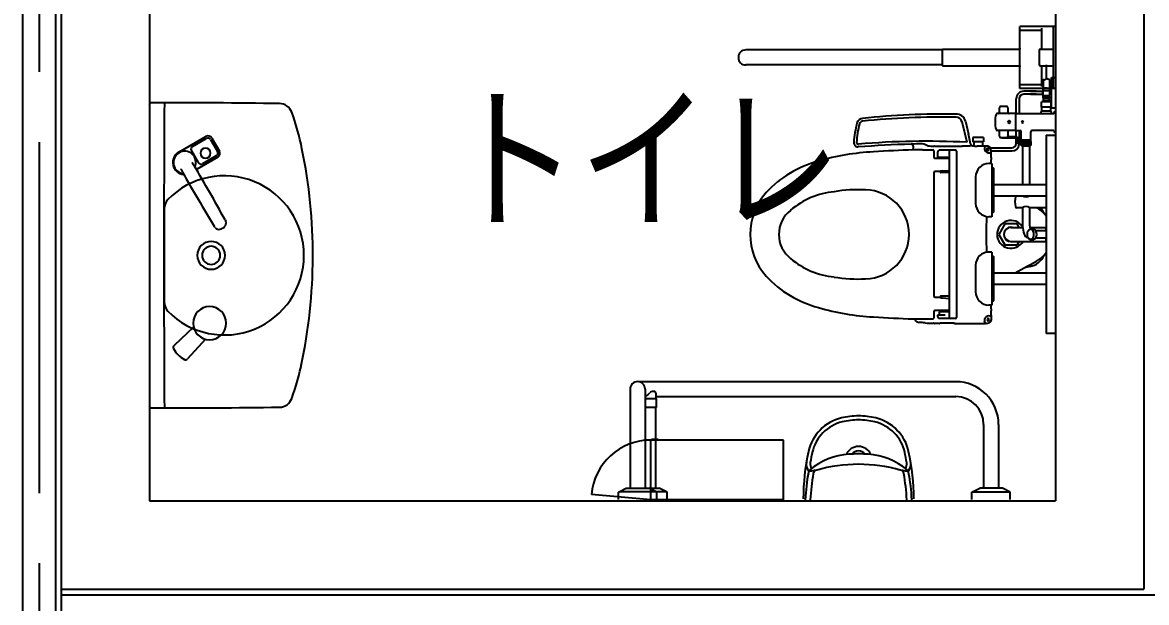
# Model space of a CAD drawing. Extents: x -119186 to 98821, y 1814 to 147180.
# Drawn here: x 15672 to 18215, y 32533 to 33844 of the extents above; entities that cross this region are included whole.
import ezdxf
from ezdxf.enums import TextEntityAlignment as Align

# ---------------------------------------------------------------- set-up
doc = ezdxf.new("R2010")
doc.units = 0
doc.header["$LTSCALE"] = 12.7
doc.header["$MEASUREMENT"] = 0
doc.linetypes.add('CENTER', pattern=[2, 1.25, -0.25, 0.25, -0.25])
for name, color, linetype in [('80_SHELL_TEXT', 7, 'CONTINUOUS'), ('A_建築（什器）', 8, 'CONTINUOUS'), ('A_建築（新設・仕上げ）', 2, 'CONTINUOUS'), ('A_建築（軽鉄下地）', 8, 'CONTINUOUS'), ('A_通り芯', 8, 'CENTER')]:
    doc.layers.add(name, color=color, linetype=linetype)
doc.styles.get("Standard").update_dxf_attribs({"font": 'txt', "bigfont": 'BIGFONT.SHX'})

msp = doc.modelspace()

# ---------------------------------------------------------------- linework, layer by layer
at = {"layer": 'A_建築（什器）', "color": 8}
for p, q in [((15959.13, 35012.64), (15959.13, 32762.64)), ((18009.13, 35012.64), (18009.13, 32762.64)), ((17928.65, 33695.13, 650), (17928.65, 33835.13, 650)), ((18008.65, 33835.13, 650), (17928.65, 33835.13, 650)), ((18004.65, 33695.13, 650), (18004.65, 33835.13, 650)), ((17978.65, 33826.13, 650), (17928.65, 33826.13, 650)), ((17978.65, 33784.13, 650), (17978.65, 33831.13, 650)), ((17753.65, 33782.13, 650), (17308.65, 33782.13, 650)), ((17753.65, 33746.13, 650), (17753.65, 33784.13, 650)), ((17753.65, 33784.13, 650), (17926.65, 33784.13, 650)), ((17926.65, 33784.13, 650), (17928.65, 33786.13, 650)), ((17928.65, 33784.13, 650), (17926.65, 33784.13, 650)), ((17928.65, 33786.13, 650), (17928.65, 33784.13, 650)), ((17972.65, 33781.13, 650), (17972.65, 33749.13, 650)), ((17975.65, 33784.13, 650), (18004.65, 33784.13, 650)), ((17753.65, 33748.13, 650), (17308.65, 33748.13, 650)), ((17753.65, 33746.13, 650), (17928.65, 33746.13, 650)), ((17928.65, 33744.13, 650), (17926.65, 33746.13, 650)), ((17926.65, 33746.13, 650), (17928.65, 33746.13, 650)), ((17928.65, 33746.13, 650), (17928.65, 33744.13, 650)), ((17975.65, 33746.13, 650), (18004.65, 33746.13, 650)), ((17978.65, 33699.13, 650), (17978.65, 33746.13, 650)), ((17988.66, 33716.3, 600), (17988.66, 33748.62, 600)), ((17981.36, 33715.9, 600), (17981.36, 33690.66, 600)), ((17981.36, 33715.9, 600), (17985.87, 33714.42, 600)), ((17985.87, 33714.42, 600), (17990.78, 33717.73, 600)), ((17990.78, 33717.73, 600), (17995.96, 33715.52, 600)), ((17995.96, 33715.52, 600), (17995.96, 33690.66, 600)), ((18000.65, 33650.13, -380), (18000.65, 33720.13, -380)), ((18000.65, 33720.13, -380), (18008.65, 33720.13, -380)), ((17928.65, 33704.13, 650), (17978.65, 33704.13, 650)), ((18008.65, 33695.13, 650), (17928.65, 33695.13, 650)), ((17965.57, 33688.53, 385), (17937.45, 33688.53, 385)), ((17965.57, 33681.73, 385), (17937.45, 33681.73, 385)), ((17953.05, 33688.53, -10), (17981.15, 33688.53, -10)), ((17953.05, 33681.73, -10), (17981.15, 33681.73, -10)), ((17980.59, 33690.66, 600), (17996.72, 33690.66, 600)), ((17980.59, 33680.95, 600), (17980.59, 33690.66, 600)), ((17981.15, 33696.81, -380), (18000.65, 33695.63, -380)), ((17981.15, 33673.45, -380), (17981.15, 33696.81, -380)), ((17982.32, 33676.65, 600), (17982.32, 33679.28, 600)), ((17982.32, 33679.28, 600), (17994.99, 33679.28, 600)), ((17994.99, 33676.65, 600), (17994.99, 33679.28, 600)), ((17996.72, 33680.95, 600), (17996.72, 33690.66, 600)), ((17920.65, 33638.14, 385), (17920.65, 33671.73, 385)), ((17927.45, 33671.73, 385), (17927.45, 33638.14, 385)), ((17999.63, 33664.66, 600), (17977.69, 33664.66, 600)), ((17977.69, 33652.66, 600), (17977.69, 33664.66, 600)), ((18000.65, 33674.63, -380), (17981.15, 33673.45, -380)), ((17981.49, 33667.32, 600), (17981.49, 33664.66, 600)), ((17981.49, 33667.32, 600), (17995.82, 33667.32, 600)), ((17982.24, 33670.49, 600), (17982.24, 33672.09, 600)), ((17982.24, 33672.09, 600), (17995.07, 33672.09, 600)), ((17995.07, 33670.49, 600), (17995.07, 33672.09, 600)), ((17995.82, 33667.32, 600), (17995.82, 33664.66, 600)), ((17999.63, 33652.66, 600), (17999.63, 33664.66, 600)), ((17919.65, 33638.13, 600), (17877.31, 33638.13, 600)), ((17919.65, 33638.14, 600), (18004.15, 33638.14, 600)), ((17919.65, 33600.12, 600), (17919.65, 33638.14, 600)), ((17976.66, 33641.49, 600), (17978.16, 33644.08, 600)), ((17976.66, 33638.14, 600), (17976.66, 33641.49, 600)), ((17999.63, 33652.66, 600), (17977.69, 33652.66, 600)), ((17978.16, 33644.08, 600), (17999.13, 33644.08, 600)), ((17978.18, 33644.08, 600), (17978.18, 33652.66, 600)), ((17999.13, 33644.08, 600), (17999.13, 33652.66, 600)), ((18000.66, 33641.49, 600), (17999.16, 33644.08, 600)), ((18008.65, 33650.13, -380), (18000.65, 33650.13, -380)), ((18000.66, 33638.14, 600), (18000.66, 33641.49, 600)), ((18008.65, 33642.13, 600), (18008.15, 33642.13, 600)), ((17797.57, 33620.28, 385), (17808.4, 33573.39, 385)), ((17805.46, 33621.02, 385), (17812.59, 33591.48, 385)), ((16025.15, 33551.01, 175), (16086.64, 33586.51, 175)), ((16056.41, 33563.86, 175), (16087.59, 33581.86, 175)), ((16097.15, 33579.3, 175), (16112.65, 33552.45, 175)), ((16100.3, 33582.85, 175), (16117.3, 33553.4, 175)), ((17812.71, 33589.96, 385), (17812.6, 33589.26, 385)), ((17812.6, 33589.26, 385), (17816.43, 33570.69, 385)), ((17822.13, 33584.13, 385), (17822.13, 33574.13, 385)), ((17846.13, 33584.13, 385), (17822.13, 33584.13, 385)), ((17846.13, 33584.13, 385), (17846.13, 33574.13, 385)), ((17919.65, 33600.13, 600), (17877.31, 33600.13, 600)), ((17890.65, 33583.13, 600), (17919.65, 33583.13, 600)), ((17901.79, 33586.13, 600), (17919.65, 33586.13, 600)), ((17919.65, 33600.12, 600), (17928.65, 33600.12, 600)), ((17920.65, 33586.05, 385), (17920.65, 33600.12, 385)), ((17920.65, 33570.56, 385), (17920.65, 33582.96, 385)), ((17922.65, 33574.63, 600), (17922.65, 33580.13, 600)), ((17925.65, 33574.63, 600), (17925.65, 33580.13, 600)), ((17927.45, 33600.12, 385), (17927.45, 33571.88, 385)), ((17931.65, 33575.13, 600), (17931.65, 33597.12, 600)), ((17953.65, 33578.13, 600), (17931.65, 33578.13, 600)), ((17941.15, 33575.13, 600), (17941.15, 33578.13, 600)), ((17944.15, 33578.13, 600), (17944.15, 33575.13, 600)), ((17953.65, 33575.13, 600), (17953.65, 33597.12, 600)), ((18004.15, 33600.12, 600), (17956.65, 33600.12, 600)), ((17988.65, 33589.13, 1400), (18008.65, 33589.13, 1400)), ((17988.65, 33589.13, 1400), (17988.65, 33141.13, 1400)), ((18008.65, 33596.13, 600), (18008.15, 33596.13, 600)), ((16053.85, 33554.3, 175), (16069.35, 33527.45, 175)), ((17687.55, 33556.14, 385), (17687.85, 33563.58, 385)), ((17708.29, 33556.3, 385), (17731.89, 33556.3, 385)), ((17720.98, 33564.28, 385), (17715.57, 33567.41, 385)), ((17734.03, 33554.26, 385), (17734.01, 33539.97, 385)), ((17735.6, 33564.63, 385), (17798.04, 33564.55, 385)), ((17783.47, 33555.13, 385), (17746.47, 33555.13, 385)), ((17768.47, 33552.13, 385), (17768.47, 33178.13, 385)), ((17785.47, 33553.13, 385), (17785.47, 33177.13, 385)), ((17814.48, 33564.51, 385), (17798.04, 33564.55, 385)), ((17821.37, 33564.94, 385), (17814.48, 33564.51, 385)), ((17821.83, 33565.39, 385), (17821.42, 33564.97, 385)), ((17846.13, 33574.13, 385), (17822.13, 33574.13, 385)), ((17824.43, 33574.13, 385), (17824.43, 33564.97, 385)), ((17851.57, 33564.6, 385), (17832.49, 33564.72, 385)), ((17843.83, 33574.13, 385), (17843.83, 33564.65, 385)), ((17849.5, 33563.21, 385), (17848.67, 33560.11, 385)), ((17861.81, 33560.56, 385), (17910.65, 33560.56, 385)), ((17863.55, 33547.01, 385), (17863.47, 33554.01, 385)), ((17863.47, 33553.76, 385), (17910.65, 33553.76, 385)), ((17931.65, 33571.63, 600), (17928.65, 33571.63, 600)), ((17931.65, 33568.63, 600), (17928.65, 33568.63, 600)), ((17931.65, 33575.13, 600), (17953.65, 33575.13, 600)), ((17931.66, 33573.63, 600), (17953.65, 33573.63, 600)), ((17931.66, 33573.63, 600), (17931.66, 33566.63, 600)), ((17931.66, 33570.63, 600), (17953.66, 33570.65, 600)), ((17933.66, 33564.63, 600), (17931.66, 33566.63, 600)), ((17931.66, 33566.63, 600), (17953.66, 33566.63, 600)), ((17932, 33575.13, 600), (17932, 33573.63, 600)), ((17951.66, 33564.63, 600), (17933.66, 33564.63, 600)), ((17934.6, 33564.63, 600), (17934.6, 33477.83, 600)), ((17941.15, 33570.63, 600), (17941.15, 33573.63, 600)), ((17944.15, 33573.63, 600), (17944.15, 33570.63, 600)), ((17950.7, 33564.63, 600), (17950.7, 33477.83, 600)), ((17953.66, 33566.63, 600), (17951.66, 33564.63, 600)), ((17953.3, 33575.13, 600), (17953.3, 33573.63, 600)), ((17953.65, 33573.63, 600), (17953.66, 33566.63, 600)), ((16113.64, 33539.74, 175), (16065.45, 33511.92, 175)), ((16110.09, 33542.89, 175), (16078.91, 33524.89, 175)), ((17736.61, 33537.24, 385), (17768.02, 33537.2, 385)), ((17742.47, 33551.13, 385), (17742.47, 33539.63, 385)), ((17765.47, 33538.63, 385), (17743.47, 33538.63, 385)), ((17862.8, 33550.5, 385), (17861.78, 33549.73, 385)), ((17863.99, 33545.52, 385), (17863.55, 33547.01, 385)), ((17864.16, 33540.68, 385), (17864.14, 33544.54, 385)), ((17734, 33504.16, 385), (17734.01, 33225.96, 385)), ((17749.07, 33507.22, 385), (17736.93, 33507.22, 385)), ((17749.08, 33505.88, 385), (17749.07, 33507.83, 385)), ((17768.47, 33504.95, 385), (17750.07, 33504.95, 385)), ((17753.84, 33508.5, 385), (17768.47, 33509.85, 385)), ((17865.65, 33525.13, 600), (17858.65, 33525.13, 600)), ((17865.65, 33525.13, 600), (17865.65, 33405.13, 600)), ((17865.65, 33515.13, 600), (17868.55, 33515.13, 600)), ((17865.65, 33515.13, 600), (17865.65, 33415.13, 600)), ((17868.85, 33514.83, 600), (17868.85, 33415.43, 600)), ((17828.65, 33495.13, 600), (17828.65, 33435.13, 600)), ((17868.85, 33477.83, 600), (17988.65, 33477.83, 600)), ((17868.85, 33452.43, 600), (17988.65, 33452.43, 600)), ((15993.13, 33208.95), (15993.13, 33426.3)), ((17934.15, 33425.13, 600), (17921.72, 33425.13, 600)), ((17934.6, 33425.46, 600), (17934.6, 33395.13, 600)), ((17950.7, 33425.46, 600), (17950.7, 33395.13, 600)), ((17950.7, 33425.46, 600), (17950.7, 33395.13, 600)), ((17988.65, 33425.13, 600), (17951.15, 33425.13, 600)), ((17865.65, 33405.13, 600), (17858.65, 33405.13, 600)), ((17865.65, 33415.13, 600), (17868.55, 33415.13, 600)), ((17894.8, 33389.13), (17880.94, 33365.13)), ((17922.51, 33389.13), (17894.8, 33389.13)), ((17908.65, 33381.01, 490), (17935.18, 33381.01, 490)), ((17927.2, 33381.01), (17922.51, 33389.13)), ((17951.41, 33381.01, 490), (17988.65, 33381.01, 490)), ((17959.85, 33377.63, 600), (17953.34, 33377.63, 600)), ((17987.65, 33381.01, 490), (17987.65, 33372.29, 490)), ((17880.94, 33365.13), (17894.8, 33341.13)), ((17908.65, 33349.26, 490), (17988.65, 33349.26, 490)), ((17927.2, 33349.26), (17922.51, 33341.13)), ((17953.34, 33352.63, 600), (17959.85, 33352.63, 600)), ((17973.66, 33373.18, 600), (17964.67, 33373.18, 600)), ((17964.67, 33357.08, 600), (17973.66, 33357.08, 600)), ((17983.98, 33373.18, 600), (17973.66, 33373.18, 600)), ((17973.66, 33357.08, 600), (17983.98, 33357.08, 600)), ((17987.65, 33357.97, 490), (17987.65, 33349.26, 490)), ((17865.65, 33325.13, 600), (17858.65, 33325.13, 600)), ((17865.65, 33325.13, 600), (17865.65, 33205.13, 600)), ((17894.8, 33341.13), (17922.51, 33341.13)), ((17865.65, 33315.13, 600), (17868.55, 33315.13, 600)), ((17865.65, 33315.13, 600), (17865.65, 33215.13, 600)), ((17868.85, 33314.83, 600), (17868.85, 33215.43, 600)), ((17828.65, 33295.13, 600), (17828.65, 33235.13, 600)), ((17868.85, 33277.83, 600), (17988.65, 33277.83, 600)), ((17951.72, 33292.32), (17939.5, 33289.8)), ((17868.85, 33252.43, 600), (17988.65, 33252.43, 600)), ((17736.77, 33223.06, 385), (17749.07, 33223.05, 385)), ((17749.08, 33224.38, 385), (17749.07, 33222.43, 385)), ((17768.47, 33225.31, 385), (17750.07, 33225.31, 385)), ((17753.84, 33221.76, 385), (17768.47, 33220.41, 385)), ((17865.65, 33205.13, 600), (17858.65, 33205.13, 600)), ((17865.65, 33215.13, 600), (17868.55, 33215.13, 600)), ((17708.29, 33173.96, 385), (17731.89, 33173.96, 385)), ((17734, 33190.01, 385), (17734.03, 33176, 385)), ((17754.47, 33193.05, 385), (17736.93, 33193.06, 385)), ((17759.47, 33182.13, 385), (17742.47, 33182.13, 385)), ((17742.47, 33182.13, 385), (17742.47, 33179.13, 385)), ((17768.47, 33190.13, 385), (17746.47, 33190.13, 385)), ((17746.47, 33190.13, 385), (17746.47, 33182.13, 385)), ((17783.47, 33175.13, 385), (17746.47, 33175.13, 385)), ((17768.47, 33193.13, 385), (17754.47, 33193.13, 385)), ((17754.47, 33193.13, 385), (17754.47, 33190.13, 385)), ((17861.78, 33180.53, 385), (17857.78, 33180.61, 385)), ((17863.61, 33179.15, 385), (17861.78, 33180.53, 385)), ((17864.36, 33176.23, 385), (17864.16, 33189.2, 385)), ((17864.24, 33172.95, 385), (17864.36, 33176.23, 385)), ((16058.85, 33155.06, 175), (16014.66, 33113.99, 175)), ((17733.89, 33164.27, 385), (17733.48, 33164.3, 385)), ((17734.33, 33164.22, 385), (17733.89, 33164.27, 385)), ((17734.95, 33163.89, 385), (17734.18, 33164.24, 385)), ((17746.62, 33163.68, 385), (17735.64, 33163.74, 385)), ((17748.39, 33164.14, 385), (17747.55, 33163.78, 385)), ((17779.07, 33164.08, 385), (17778.87, 33164.12, 385)), ((17779.72, 33163.76, 385), (17778.87, 33164.12, 385)), ((17779.91, 33163.72, 385), (17779.07, 33164.08, 385)), ((17782.4, 33163.65, 385), (17780.8, 33163.66, 385)), ((17850.15, 33165.39, 385), (17848.72, 33169.88, 385)), ((16086.09, 33127.82, 175), (16045.02, 33083.63, 175)), ((18008.65, 33141.13, 1400), (17988.65, 33141.13, 1400)), ((17783.66, 33032.03), (17065.5, 33032.03)), ((17046.66, 33015.13), (17046.66, 32791.13)), ((17080.66, 33015.13), (17080.66, 32791.13)), ((17106.59, 32993.63), (17080.66, 32993.63)), ((17105.58, 32993.63), (17105.65, 33003.81)), ((17105.61, 32998.23), (17783.66, 32998.23)), ((17106.59, 32973.63), (17106.59, 32993.63)), ((17106.59, 32973.63), (17080.66, 32973.63)), ((17104.09, 32973.63), (17104.09, 32791.13)), ((17846.76, 32935.13), (17846.76, 32791.13)), ((17880.56, 32935.13), (17880.56, 32791.13)), ((17393.66, 32900.13), (17093.66, 32900.13)), ((17093.66, 32765.13), (17093.66, 32900.13)), ((17095.46, 32902.37), (17110.46, 32902.37)), ((17095.46, 32900.13), (17095.46, 32902.37)), ((17110.46, 32900.13), (17095.46, 32900.13)), ((17110.46, 32902.37), (17110.46, 32900.13)), ((17393.66, 32765.13), (17393.66, 32900.13)), ((17020.16, 32782.34), (17038.16, 32791.13)), ((17038.16, 32791.13), (17112.59, 32791.13)), ((17107.16, 32782.34), (17089.16, 32791.13)), ((17130.59, 32782.34), (17112.59, 32791.13)), ((17820.16, 32782.34), (17838.16, 32791.13)), ((17889.16, 32791.13), (17838.16, 32791.13)), ((17907.16, 32782.34), (17889.16, 32791.13)), ((17093.66, 32765.13), (16959.17, 32776.9)), ((17020.16, 32765.33), (17020.16, 32782.34)), ((17104.35, 32782.83), (17022.96, 32782.83)), ((17393.66, 32765.13), (17093.66, 32765.13)), ((17127.78, 32782.83), (17106.16, 32782.83)), ((17107.16, 32765.33), (17107.16, 32782.34)), ((17130.59, 32765.33), (17130.59, 32782.34)), ((17820.16, 32765.33), (17820.16, 32782.34)), ((17822.97, 32782.83), (17904.35, 32782.83)), ((17907.16, 32765.33), (17907.16, 32782.34)), ((15959.13, 32762.64), (18009.13, 32762.64))]:
    msp.add_line(p, q, dxfattribs=at)
for centre, radius, start, end in [((17308.65, 33765.13, 650), 17, 90, 270), ((17975.65, 33781.13, 650), 3, 90, 180), ((17975.65, 33749.13, 650), 3, 180, 270), ((17937.45, 33671.73, 385), 16.8, 90, 180), ((17937.45, 33671.73, 385), 10, 90, 180), ((17987.37, 33686.25, 600), 8.61, 218.03501, 234.07003), ((17989.94, 33686.25, 600), 8.61, 305.92997, 321.96499), ((15963.65, 33657.63), 5, 90.07313, 180), ((15989.17, 13662.65), 20000, 89.243495, 90.073135), ((71611.35, 33317.62), 55619.69, 179.644601, 180.355399), ((16252.84, 33630.91), 30, 19.76537, 89.2435), ((17884.93, 33651.5, 600), 2.5, 92.09564, 175.55432), ((17892.15, 33454.13, 600), 200, 87.90436, 92.09564), ((17899.37, 33651.5, 600), 2.5, 4.44574, 87.90436), ((17983.52, 33674.35, 600), 2.6, 117.55562, 240.50836), ((17986.87, 33667.72, 600), 5.39, 149.03898, 184.19223), ((17993.79, 33674.35, 600), 2.6, 299.49164, 62.44438), ((17990.44, 33667.72, 600), 5.39, 355.80777, 30.96102), ((15716.42, 33438.15), 600, 11.58825, 19.76537), ((17754.74, 31971.24, 385), 1665.93, 88.98829, 96.27381), ((17752.28, 31922.55, 385), 1707.74, 88.922, 96.02858), ((17785.7, 33616.75, 385), 20.21, 12.19787, 94.405), ((17784.16, 33615.88, 385), 14.1, 16.60411, 88.99466), ((17939.66, 33619.13, 600), 67, 165.1781, 194.82175), ((17877.31, 33635.63, 600), 2.5, 90, 165.17822), ((17879.59, 33640.63, 600), 2.5, 270, 0.82324), ((18002.08, 33642.39, 600), 120, 175.55432, 180.82324), ((17782.23, 33642.39, 600), 120, 359.17676, 4.44562), ((17904.72, 33640.63, 600), 2.5, 179.17676, 270), ((18004.15, 33640.14, 600), 2, 270, 0), ((18008.15, 33640.13, 600), 2, 90, 180), ((17795.36, 33555.98, 385), 243.08, 165.43548, 175.96229), ((17773.19, 33560.25, 385), 214.4, 165.24886, 176.65358), ((17574.29, 33612.28, 385), 15, 96.15213, 160.61976), ((17574.59, 33611.66, 385), 9.3, 100.29645, 160.00292), ((17904.65, 33619.13, 600), 3.1, 0, 180), ((17904.65, 33619.13, 600), 3.1, 0, 180), ((17904.65, 33619.13, 600), 3.1, 180, 0), ((17904.65, 33619.13, 600), 3.1, 180, 0), ((17934.65, 33619.13, 600), 2, 0, 180), ((17934.65, 33619.13, 600), 2, 180, 0), ((16091.64, 33577.85, 175), 10, 30, 120), ((16091.09, 33575.8, 175), 7, 30, 120), ((17809.5, 33590.46, 385), 3.26, 351.23889, 18.33287), ((17877.31, 33602.63, 600), 2.5, 194.82162, 270), ((17879.59, 33597.63, 600), 2.5, 359.17676, 90), ((18002.08, 33595.87, 600), 120, 179.17676, 184.44565), ((17884.93, 33586.76, 600), 2.5, 184.44571, 267.90436), ((17892.15, 33784.13, 600), 200, 267.90436, 272.09564), ((17890.65, 33589.13, 600), 6, 235.417, 270), ((17899.37, 33586.76, 600), 2.5, 272.09564, 355.55426), ((17782.23, 33595.87, 600), 120, 355.48975, 355.55438), ((17782.23, 33595.87, 600), 120, 355.55438, 0.82324), ((17904.72, 33597.63, 600), 2.5, 90, 180.82324), ((17919.65, 33580.13, 600), 6, 0, 90), ((17919.65, 33580.13, 600), 3, 0, 90), ((17928.65, 33597.12, 600), 3, 0, 90), ((17956.65, 33597.12, 600), 3, 90, 180), ((18004.15, 33598.12, 600), 2, 0, 90), ((18008.15, 33598.13, 600), 2, 180, 270), ((16038.65, 33527.62, 175), 25.44, 336.8126, 263.34471), ((16059.91, 33557.8, 175), 7, 120, 210), ((16086, 33548.61, 175), 11.5, 90, 270), ((16086, 33548.61, 175), 11.5, 270, 90), ((16106.59, 33548.95, 175), 7, 300, 30), ((16108.64, 33548.4, 175), 10, 300, 30), ((15128.65, 33317.62), 1200, 348.00922, 11.58825), ((17562.85, 33572.67, 385), 9.98, 175.76032, 269.91287), ((17563.39, 33573.26, 385), 4.26, 186.64047, 272.70125), ((17723.15, 31597.35, 385), 1971.84, 91.1732, 94.65666), ((17717.99, 31785.07, 385), 1790.6, 87.10585, 94.94668), ((17780.05, 30701.96, 385), 2855.69, 91.85833, 93.66377), ((17682.86, 33563.79, 385), 5, 357.65629, 90.99447), ((17726.01, 32786.34, 385), 783.88, 91.43719, 93.08145), ((17707.6, 32302.05, 385), 1254.25, 89.96877, 90.92082), ((17706.36, 33552.2, 385), 17.78, 58.80172, 90.03185), ((17686.74, 31843.64, 385), 1720.97, 88.41388, 88.85988), ((17731.9, 33554.17, 385), 2.13, 2.39017, 90.34901), ((17735.95, 33562.53, 385), 2.13, 99.4085, 138.10696), ((17746.47, 33551.13, 385), 4, 90, 180), ((17771.47, 33552.13, 385), 3, 90, 180), ((17783.47, 33553.13, 385), 2, 0, 90), ((17822.38, 33571.93, 385), 6.07, 191.75457, 251.63056), ((17819.67, 33563.03, 385), 3.21, 51.98033, 75.74243), ((17822.96, 33567.22, 385), 2.11, 231.62475, 257.70149), ((17832.56, 33681.29, 385), 116.56, 265.05092, 269.96411), ((17860.23, 33559.9, 385), 11.57, 178.95592, 201.08916), ((17858.16, 33558.89, 385), 9.28, 199.88452, 262.7778), ((17852.02, 33540.98, 385), 23.63, 79.68301, 91.09927), ((17856.13, 33557.13, 385), 2.5, 0, 180), ((17856.13, 33557.13, 385), 2.5, 180, 0), ((17854.61, 33555.67, 385), 8.71, 35.68242, 79.13386), ((17851.62, 33554.5, 385), 11.85, 357.63434, 31.84956), ((17910.65, 33570.56, 385), 10, 270, 0), ((17910.65, 33570.56, 385), 16.8, 270, 353.90787), ((17928.65, 33574.63, 600), 6, 180, 270), ((17928.65, 33574.63, 600), 3, 180, 270), ((16038.65, 33527.62, 175), 27, 120, 265.31384), ((16052.75, 33524.76, 175), 4.07, 30.24244, 49.17276), ((15945.72, 33452.48, 175), 133.22, 31.04053, 33.91757), ((16075.41, 33530.95, 175), 7, 210, 300), ((17536.87, 33289.88, 385), 249.06, 104.91118, 137.01461), ((17626.39, 33005.71, 385), 546.85, 93.03311, 106.29348), ((17737.01, 33540.22, 385), 3.01, 184.6579, 262.5039), ((17743.47, 33539.63, 385), 1, 180, 270), ((17765.47, 33535.63, 385), 3, 0, 90), ((17859.21, 33604.58, 385), 54.94, 267.69418, 272.36827), ((19179.77, 33365.18, 385), 1327.11, 172.47703, 173.07743), ((17861.34, 33544.63, 385), 2.8, 358.13739, 18.47802), ((17848.07, 33540.5, 385), 16.09, 354.40339, 0.64795), ((16034.08, 33513.98, 175), 4.07, 190.82724, 209.75756), ((16150.2, 33570.54, 175), 133.22, 206.08243, 208.95947), ((19767.6, 35604.97, 175), 4283.46, 209.34131, 211.2401), ((12375.14, 31336.94, 175), 4283.46, 28.7599, 30.65869), ((17737.01, 33504.21, 385), 3.01, 91.43677, 180.87284), ((17755.76, 33477.42, 385), 31.14, 93.51866, 102.37575), ((17750.12, 33505.99, 385), 1.04, 186.24872, 267.61811), ((17858.65, 33495.13, 600), 30, 90, 180), ((17868.55, 33514.83, 600), 0.3, 0, 90), ((16128.65, 33317.62), 180, 224.51783, 135.48217), ((17461.25, 33365.13, 385), 142.47, 138.34401, 221.65599), ((17526.48, 33281.35, 385), 181.08, 95.78218, 130.02507), ((17562.29, 33137.74, 385), 328.37, 86.96312, 99.47508), ((17577.41, 33365.14, 385), 100.56, 271.30079, 88.69921), ((17977.65, 33439.13, 600), 60, 168.87311, 191.12689), ((17921.72, 33450.13, 600), 3, 129.93833, 168.87305), ((17942.65, 33464.25, 600), 14, 237.62306, 302.37694), ((16018.13, 33426.3), 25, 135.48217, 180), ((17858.65, 33435.13, 600), 30, 180, 270), ((17921.72, 33428.13, 600), 3, 191.12692, 270), ((17942.65, 33414.01, 600), 14, 52.61316, 127.38684), ((13038.38, 24724.3), 9999.62, 60.430288, 60.472157), ((17942.6, 33393.87), 45, 25.54239, 44.00046), ((17452.89, 33365.08, 385), 69.6, 128.74846, 231.98665), ((19179.77, 33365.18, 385), 1327.11, 178.25382, 181.75017), ((17868.55, 33415.43, 600), 0.3, 270, 0), ((17953.09, 33386.54), 40.26, 27.94856, 60.33273), ((15880.02, 33216.93, 175), 280.1, 35.69367, 36.48183), ((16116.23, 33387.84, 175), 11.5, 220.64962, 284.19024), ((16114.36, 33396.5, 175), 20.36, 283.31931, 316.6804), ((16121.02, 33390.53, 175), 11.42, 315.55014, 19.60936), ((16387.04, 33509.65, 175), 280.1, 203.51817, 204.30633), ((17908.65, 33365.13), 31.5, 32.9549, 329.73711), ((17908.65, 33365.13), 16.3, 76.88749, 283.11251), ((17908.65, 33365.13, 490), 15.88, 90, 270), ((18099.79, 33395.18, 600), 165.19, 180.01854, 183.88079), ((18008.45, 33387.46, 600), 73.55, 182.69214, 197.28897), ((17958.49, 33365.11, 600), 13.52, 112.66066, 246.99441), ((18045.66, 33392.83, 600), 94.99, 178.61241, 189.60606), ((17946.41, 33365.15, 600), 14.21, 298.54234, 61.11273), ((17952.76, 33365.13, 600), 14.37, 299.55335, 60.44665), ((16098.65, 33317.62), 31.5, 90, 270), ((16098.65, 33317.62), 31.5, 270, 90), ((17950.34, 33369.48, 600), 12.72, 197.73991, 257.71765), ((17983.98, 33365.13, 600), 8.05, 54.51806, 90), ((17983.98, 33365.13, 600), 8.05, 270, 305.48189), ((16098.65, 33317.62), 20.5, 90, 270), ((16098.65, 33317.62), 20.5, 270, 90), ((17858.65, 33295.13, 600), 30, 90, 180), ((17953.09, 33343.72), 40.26, 299.66727, 332.05134), ((17526.48, 33448.91, 385), 181.08, 229.97493, 264.21782), ((17868.55, 33314.83, 600), 0.3, 0, 90), ((13038.38, 42005.96), 9999.62, 299.208893, 299.569712), ((17942.6, 33336.39), 45, 281.65383, 334.45761), ((17536.87, 33440.39, 385), 249.06, 222.98539, 255.08882), ((17562.29, 33592.52, 385), 328.37, 260.52492, 273.03688), ((17737.02, 33226.06, 385), 3.02, 181.95848, 265.24148), ((17750.12, 33224.27, 385), 1.04, 92.38189, 173.75128), ((17755.76, 33252.84, 385), 31.14, 257.62425, 266.48134), ((17858.65, 33235.13, 600), 30, 180, 270), ((16018.13, 33208.95), 25, 180, 224.51783), ((16095.22, 33164.19, 175), 37.5, 90, 270), ((16095.22, 33164.19, 175), 37.5, 270, 90), ((17626.39, 33724.55, 385), 546.85, 253.70652, 266.96689), ((19179.77, 33365.18, 385), 1327.11, 186.92661, 187.47891), ((17868.55, 33215.43, 600), 0.3, 270, 0), ((17777.93, 35984.3, 385), 2811.63, 266.32208, 268.15581), ((17707.6, 34428.21, 385), 1254.25, 269.07918, 270.03122), ((17701.31, 33176.67, 385), 10.51, 194.00977, 222.36818), ((17731.89, 33176, 385), 2.04, 270.05553, 283.81717), ((17732.08, 33175.9, 385), 1.91, 278.81561, 1.17631), ((17737.05, 33190.02, 385), 3.05, 92.11384, 180.19577), ((17746.47, 33179.13, 385), 4, 180, 270), ((17771.47, 33178.13, 385), 3, 180, 270), ((17783.47, 33177.13, 385), 2, 270, 0), ((17858.34, 33170.94, 385), 9.69, 93.3248, 186.32954), ((17857.13, 33172.13, 385), 2.5, 0, 180), ((17857.13, 33172.13, 385), 2.5, 180, 0), ((17855.17, 33173.31, 385), 9.07, 296.67878, 357.76801), ((17841.36, 33189.34, 385), 22.8, 359.64415, 7.80123), ((17701.15, 33176.34, 385), 10.17, 221.6445, 269.13901), ((17692.14, 32988.59, 385), 177.8, 82.85049, 87.14349), ((17734.06, 33440.27, 385), 275.98, 265.88598, 269.87971), ((17735.56, 33165.09, 385), 1.36, 243.01575, 273.8393), ((17746.8, 33166.83, 385), 3.14, 268.62405, 283.6732), ((17749.98, 33156.94, 385), 7.38, 91.40854, 102.43471), ((17763.32, 32878.73, 385), 285.9, 87.12551, 92.7118), ((17777.12, 33155.26, 385), 9.03, 78.81807, 86.5863), ((17780.59, 33167.39, 385), 3.73, 256.55009, 273.28697), ((17780.81, 33170.49, 385), 6.82, 262.40736, 269.92813), ((17795.03, 40153.44, 385), 6989.81, 269.896511, 270.459286), ((17855.94, 32572.31, 385), 591.57, 90.22744, 90.47336), ((17853.5, 33176.98, 385), 13.11, 270.40656, 295.98229), ((16018.74, 33109.6, 175), 6, 132.90331, 208.34768), ((16066.27, 33135.24, 175), 60, 208.08218, 241.91532), ((16040.63, 33087.71, 175), 6, 241.65229, 317.09665), ((15716.42, 33197.1), 600, 340.20421, 348.41175), ((17063.66, 33015.13), 17, 0, 180), ((17783.66, 32935.13), 96.9, 0, 90), ((16252.84, 33004.34), 30, 270.7565, 340.23463), ((17069.03, 33026.85), 30.04, 292.7703, 318.38029), ((17099.19, 32999.55), 10.64, 71.28863, 136.37955), ((17098.65, 33003.85), 7, 359.6259, 55.61687), ((17783.66, 32935.13), 63.1, 0, 90), ((15963.65, 32977.62), 5, 180, 269.92687), ((15989.17, 52972.6), 20000, 269.926865, 270.756505), ((17547.93, 32852.7), 100, 103.3372, 167.63309), ((17563.66, 32786.39), 168.15, 90, 103.3372), ((17563.66, 32786.39), 159.15, 90, 103.3372), ((17563.66, 32786.39), 168.15, 76.6628, 90), ((17563.66, 32786.39), 159.15, 76.6628, 90), ((17579.38, 32852.7), 100, 12.36691, 76.6628), ((17547.93, 32852.7), 91, 103.3372, 167.63309), ((17579.38, 32852.7), 91, 12.36691, 76.6628), ((17093.66, 32765.13), 135, 90, 175), ((17938.65, 32767.03), 500, 167.63309, 180), ((17550.99, 32717.82), 150.45, 93.56848, 130.35262), ((17938.65, 32767.03), 491, 167.36872, 170.43363), ((17563.66, 32855.13), 30.5, 24.28818, 155.71182), ((17563.66, 32514.66), 354, 90, 93.56848), ((17563.66, 32855.13), 20.36, 41.0596, 138.9404), ((17563.66, 32514.66), 354, 86.43152, 90), ((17576.33, 32717.82), 150.45, 49.6998, 86.43152), ((17188.66, 32767.03), 491, 9.56637, 12.36691), ((17188.66, 32767.03), 500, 0, 12.36691), ((17470.26, 32845.97), 25, 170.4335, 219.21608), ((17470.26, 32845.97), 16, 170.43363, 219.2608), ((17563.66, 32491.22), 354, 74.40946, 105.59054), ((17657.05, 32845.97), 16, 320.7392, 9.56637), ((17657.05, 32845.97), 25, 320.7392, 9.56637), ((17657.05, 32845.97), 25, 320.7392, 9.5665), ((17946.53, 32736.21), 504.45, 169.66959, 176.71356), ((17460.26, 32824.8), 10.18, 130.3002, 169.67539), ((17439.55, 32980.17), 150.45, 274.60785, 284.24215), ((17957.99, 32736.43), 504.45, 169.98384, 176.73824), ((17471.25, 32822.4), 10.18, 105.59054, 169.98384), ((17687.76, 32980.17), 150.45, 255.75785, 265.39215), ((17656.06, 32822.4), 10.18, 10.01616, 74.40946), ((17169.32, 32736.43), 504.45, 3.26176, 10.01616), ((17667.05, 32824.8), 10.18, 10.32461, 49.6998), ((17180.78, 32736.21), 504.45, 3.28644, 10.3498)]:
    msp.add_arc(centre, radius, start, end, dxfattribs=at)
at = {"layer": 'A_建築（新設・仕上げ）', "color": 8}
for p, q in [((15759.13, 35012.64), (15759.13, 32357.64)), ((18209.13, 35012.64), (18209.13, 32562.64)), ((15759.13, 32562.64), (18209.13, 32562.64))]:
    msp.add_line(p, q, dxfattribs=at)
at = {"layer": 'A_建築（軽鉄下地）', "color": 8, "ltscale": 50}
for p, q in [((15671.63, 35100.14), (15671.63, 32357.64)), ((15746.63, 35025.14), (15746.63, 32357.64)), ((15759.13, 32550.14), (22959.13, 32550.14))]:
    msp.add_line(p, q, dxfattribs=at)
at = {"layer": 'A_通り芯', "color": 8, "ltscale": 50}
msp.add_line((15709.13, 51353.91), (15709.13, 14059.15), dxfattribs=at)

# ---------------------------------------------------------------- texts
at = {"layer": '80_SHELL_TEXT', "color": 8, "width": 0.9}
msp.add_text('トイレ', height=300, dxfattribs=at).set_placement((16633.65, 33675.29), align=Align.TOP_LEFT)

doc.saveas('drawing.dxf')
